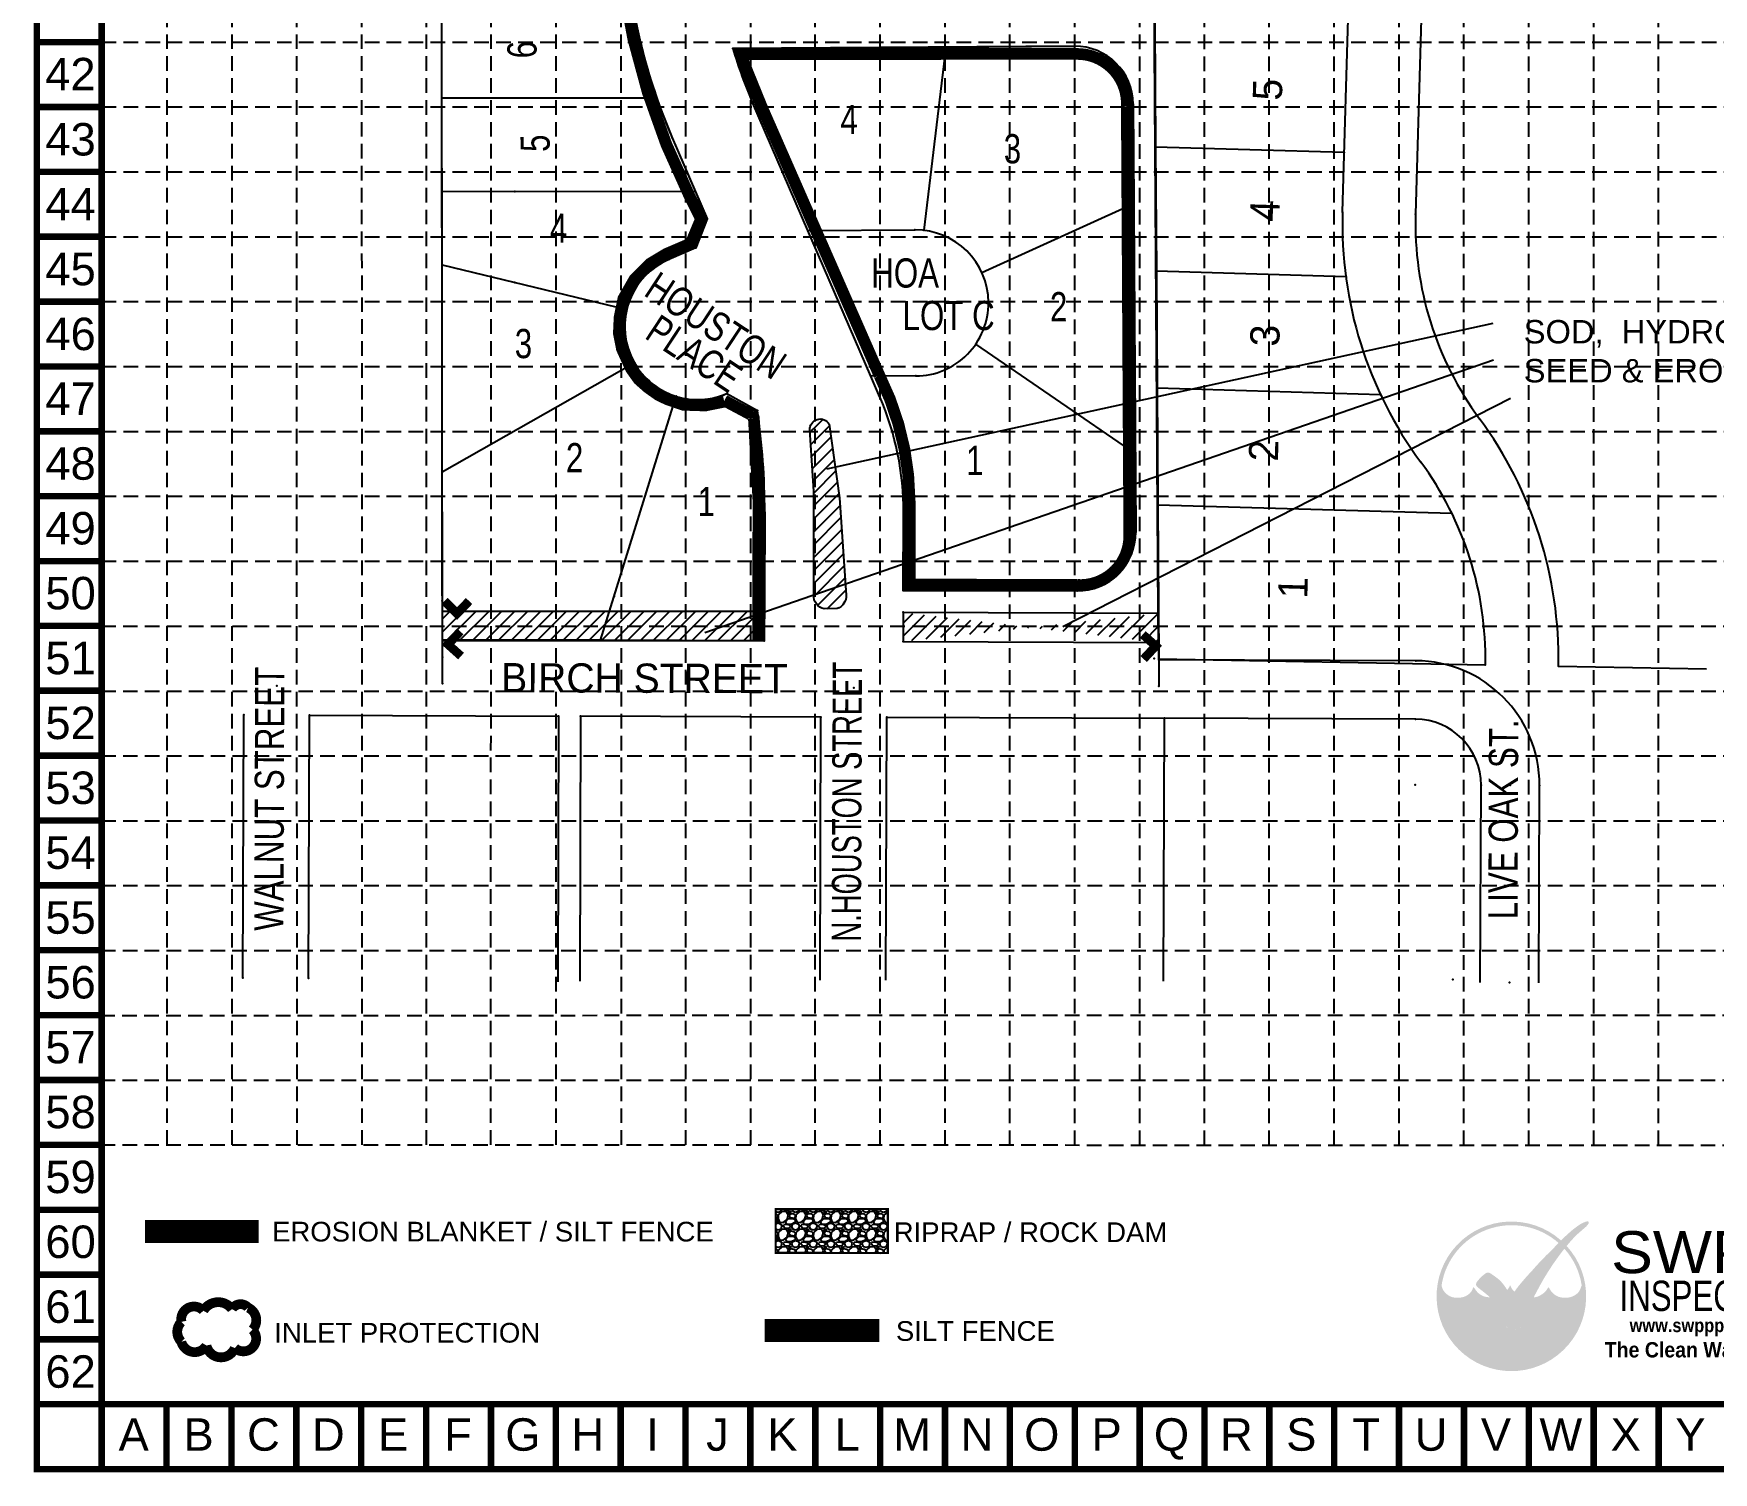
# Model space of a CAD drawing. Header units: inches. Extents: x 5340 to 7120, y 1827 to 4672.
# Drawn here: x 5340 to 6489, y 1827 to 2812 of the extents above; entities that cross this region are included whole.
import ezdxf
from ezdxf.enums import TextEntityAlignment as Align

# ---------------------------------------------------------------- set-up
doc = ezdxf.new("R2010")
doc.units = ezdxf.units.IN
doc.header["$LTSCALE"] = 100
doc.header["$MEASUREMENT"] = 0
for name, pattern in [('ACAD_ISO02W100', [15, 12, -3]), ('DASHED', [0.75, 0.5, -0.25]), ('DIMENSION_LINE', [200, 100, 100]), ('HIDDEN', [0.375, 0.25, -0.125]), ('LONG_DASH_DOT', [0.98, 0.8, -0.089, 0.002, -0.089])]:
    doc.linetypes.add(name, pattern=pattern)
for name, color, linetype in [('BASE', 7, 'Continuous'), ('BOUNDARY', 14, 'Continuous'), ('EROSION BLANKETS', 94, 'Continuous'), ('EXISTING_PL', 14, 'Continuous'), ('GRID', 254, 'DASHED'), ('HIDDEN_CREEK', 14, 'Continuous'), ('LEGEND', 7, 'Continuous'), ('LOGO', 7, 'Continuous'), ('NTMWD_ESMT', 3, 'Continuous'), ('PHASE_I', 9, 'Continuous'), ('PHASE_I_ALLEYS', 14, 'Continuous'), ('PHASE_I_LOTS', 14, 'Continuous'), ('PHASE_I_STREETS', 14, 'DIMENSION_LINE'), ('PHASE_I_TEXT', 14, 'Continuous'), ('SILT FENCE', 200, 'Continuous'), ('STREET_NAMES', 14, 'LONG_DASH_DOT')]:
    doc.layers.add(name, color=color, linetype=linetype)
doc.styles.add("L200'", font='ARIAL.TTF', dxfattribs={"height": 0.001969})
doc.styles.add('LOGO', font='', dxfattribs={"height": 25})
doc.styles.add('LOGO1', font='Rockeb.TTF', dxfattribs={"height": 25})
doc.styles.get("Standard").update_dxf_attribs({"font": 'ARIAL.TTF'})
doc.styles.add('TMODELF', font='tmodelf')
doc.styles.add('VELVETHH', font='velvethh')
doc.styles.add('VL_0060_1.5', font='velvetnl')
doc.styles.get('LOGO').set_extended_font_data('Rockwell', bold=True)
pattern_1 = [(45, (4.9066, -56.629), (-4.4194174, 4.4194174), [])]

# ---------------------------------------------------------------- blocks, each defined once
blk = doc.blocks.new('A$C2CE27EB8')
at = {"layer": 'LOGO'}
h = blk.add_hatch(color=170, dxfattribs=at)
h.paths.add_polyline_path([(95.2, 59.8), (94.1, 61), (93.2, 62), (92.5, 62.9), (91.7, 64.1), (90.9, 65.6), (90.2, 66.9), (89.7, 67.9), (89.2, 68.9), (88.7, 70), (88.3, 71), (87.6, 72.6), (86.9, 74.4), (86.3, 75.8), (86, 76.7), (85.7, 77.6), (85.3, 78.5), (85, 79.4), (84.6, 80.3), (84.3, 81.3), (83.9, 82.3), (83.4, 83.3), (83, 84.3), (82.5, 85.3), (82, 86.4), (81.5, 87.4), (80.9, 88.5), (80.3, 89.5), (79.7, 90.5), (79.1, 91.6), (78.5, 92.6), (77.8, 93.5), (77.2, 94.5), (76.6, 95.4), (75.9, 96.2), (75.3, 97.1), (74.7, 97.8), (74, 98.6), (73.4, 99.3), (72.8, 100), (72.2, 100.6), (70.5, 100.6), (68.5, 100.8), (66.9, 101.1), (65.8, 101.3), (64.7, 101.6), (63.6, 102), (62.1, 102.6), (60.1, 103.7), (58.3, 104.9), (56.6, 106.2), (55.2, 107.6), (54, 109), (52.9, 110.3), (52.1, 111.5), (51.4, 112.5), (51, 112.9), (50.7, 113.4), (50.4, 113.7), (50.2, 114), (50, 114.2), (49.8, 114.4), (49.7, 114.4), (49.5, 114.4), (49.4, 114.3), (49.3, 114.2), (49.2, 114), (49.1, 113.7), (49, 113.4), (48.8, 112.6), (48.4, 111.4), (47.8, 110.2), (47.3, 109.2), (46.6, 108.1), (45.7, 107.1), (44.8, 106.1), (43.7, 105.1), (42.5, 104.1), (41.2, 103.3), (39.8, 102.5), (38.4, 101.8), (36.9, 101.2), (35.3, 100.8), (33.7, 100.4), (31.8, 100.1), (29.8, 100), (27.8, 99.9), (25.7, 99.9), (23.8, 100.1), (22, 100.4), (20.3, 100.8), (18.7, 101.4), (17.1, 102.1), (15.5, 103.1), (13.9, 104.2), (12.3, 105.4), (11.2, 106.5), (10.5, 107.3), (9.8, 108.2), (9.1, 109.1), (8.4, 110.2), (7.8, 111.4), (7.1, 112.8), (6.5, 114.4), (5.9, 116.3, -0.595729), (166.6, 175.1), (167.9, 176.4), (169, 177.5), (170, 178.6, 37.93689), (177.7, 171), (177.3, 170.5), (176.4, 169.4), (175.5, 168.3), (174.6, 167.2, -0.146449), (198.4, 116.7), (198, 115.7), (197.6, 114.8), (197.3, 114), (197, 113.2), (196.5, 111.9), (196, 110.7), (195.4, 109.5), (194.7, 108.5), (193.9, 107.5), (193.1, 106.6), (192.2, 105.7), (191.2, 104.9), (190.1, 104.1), (189, 103.3), (187.8, 102.7), (186.6, 102.1), (185.4, 101.5), (184.1, 101.1), (182.7, 100.7), (181.4, 100.4), (179.9, 100.1), (178.5, 99.9), (177, 99.8), (175.5, 99.8), (174, 99.8), (172.5, 99.9), (170.8, 100.2), (169.2, 100.5), (167.5, 100.9), (165.9, 101.5), (164.4, 102.2), (162.9, 103), (161.5, 103.9), (160.2, 105), (158.9, 106.2), (157.7, 107.4), (156.5, 108.8), (155.6, 110.1), (154.8, 111.2), (154.3, 112.1), (154, 112.6), (153.7, 113.1), (153.5, 113.5), (153.3, 113.8), (153.1, 114), (152.9, 114.1), (152.8, 114.1), (152.6, 114.1), (152.4, 114), (152.2, 113.8), (152.1, 113.6), (151.9, 113.3), (151.7, 113), (151.5, 112.7), (151.1, 111.9), (150.4, 110.8), (149.5, 109.6), (148.5, 108.5), (147.6, 107.6), (146.7, 106.7), (145.6, 105.9), (144.4, 105), (143.2, 104.2), (141.8, 103.4), (140.2, 102.5), (138.5, 101.7), (136.9, 101.2), (135.6, 100.9), (134.2, 100.6), (132.6, 100.3), (132.3, 99.4), (131.9, 98.4), (131.4, 97.3), (130.9, 96), (130.4, 94.6), (129.8, 93.1), (129.2, 91.6), (128.6, 89.9), (128, 88.2), (127.3, 86.5), (126.7, 84.8), (126.1, 83.1), (125.4, 81.4), (124.8, 79.7), (124.2, 78.1), (123.7, 76.6), (123.1, 75.1), (122.6, 73.7), (122.2, 72.5), (121.7, 71.3), (121.3, 70.3), (120.8, 68.8), (120, 67.2), (119.3, 65.7), (118.5, 64.4), (117.6, 63.3), (116.7, 62.2), (115.8, 61.2), (114.8, 60.3), (113.9, 59.5), (112.9, 58.7), (111.8, 58.1), (110.8, 57.5), (109.7, 57), (108.4, 56.5), (106.8, 56.1), (105.4, 55.9), (104.1, 55.9), (102.8, 56.1), (101.5, 56.4), (100, 56.9), (98.8, 57.4), (97.5, 58.1), (96.3, 58.8)])
h.paths.add_polyline_path([(103.2, 111.3), (101.2, 114.7), (100, 117.1), (99.4, 115.4), (97.5, 112.3), (96, 110.6), (96.2, 110.3), (96.5, 109.8), (96.7, 109.3), (97, 108.9), (97.3, 108.5), (97.5, 108.2), (97.7, 107.9), (97.9, 107.6), (98.2, 107.4), (98.4, 107.2), (98.6, 107.1), (98.8, 106.9), (99, 106.8), (99.2, 106.6), (99.4, 106.5), (99.6, 106.4), (99.8, 106.3), (100, 106.3), (100.2, 106.2), (100.5, 106.1), (100.7, 106.1), (100.9, 106), (101.1, 106), (101.3, 106), (101.5, 106), (101.8, 106), (102, 106), (102.2, 106), (102.4, 106), (102.6, 106), (102.8, 106.1), (102.9, 106.1), (103.1, 106.2), (103.3, 106.2), (103.5, 106.3), (103.7, 106.4), (103.9, 106.5), (104.1, 106.6), (104.2, 106.7), (104.4, 106.9), (104.6, 107), (104.8, 107.2), (105, 107.3), (105.2, 107.5), (105.4, 107.7), (105.6, 107.9), (105.9, 108.1), (106, 108.3), (104.6, 109.5)], flags=17)
blk.add_hatch(color=240, dxfattribs=at).paths.add_polyline_path([(187.7, 194.5), (189.8, 196.1), (191.5, 197.4), (193, 198.5), (194.3, 199.4), (195.4, 200.1), (196.2, 200.7), (197, 201.1), (197.6, 201.5), (198.2, 201.8), (198.7, 202.1), (199.2, 202.3), (199.7, 202.5), (200.1, 202.7), (200.4, 202.9), (200.8, 203), (201.1, 203.2), (201.5, 203.3), (201.8, 203.4), (202.1, 203.6), (202.5, 203.7), (202.8, 203.8), (203.1, 203.9), (203.4, 204.1), (203.7, 204.2), (203.9, 204.2), (204.2, 204.3), (204.4, 204.4), (204.7, 204.4), (204.9, 204.5), (205.1, 204.5), (205.3, 204.6), (205.5, 204.6), (205.7, 204.6), (205.9, 204.6), (206, 204.7), (206.2, 204.7), (206.4, 204.7), (206.6, 204.7), (206.7, 204.6), (206.9, 204.6), (207, 204.6), (207.1, 204.6), (207.2, 204.5), (207.4, 204.5), (207.5, 204.5), (207.6, 204.4), (207.6, 204.4), (207.7, 204.3), (207.8, 204.3), (207.9, 204.2), (207.9, 204.1), (208, 204.1), (208, 204), (208, 203.9), (208.1, 203.8), (208.1, 203.7), (208.1, 203.5), (208.1, 203.4), (208.1, 203.3), (208.1, 203.1), (208.1, 203), (208.1, 202.9), (208.1, 202.7), (208.1, 202.6), (208, 202.4), (208, 202.3), (207.9, 202.1), (207.8, 202), (207.7, 201.8), (207.6, 201.6), (207.5, 201.4), (207.4, 201.2), (207.2, 201), (207.1, 200.8), (206.9, 200.5), (206.7, 200.2), (206.5, 200), (206.3, 199.7), (206.1, 199.4), (205.8, 199.1), (205.5, 198.8), (205.2, 198.4), (204.9, 198.1), (204.5, 197.7), (204, 197.2), (203.4, 196.7), (202.8, 196.2), (202.1, 195.5), (201.2, 194.8), (200.3, 194), (199.3, 193.2), (198.3, 192.3), (197.2, 191.3), (196.1, 190.4), (195, 189.4), (194, 188.5), (192.9, 187.5), (192, 186.6), (191, 185.7), (190.1, 184.7), (189.1, 183.8), (188.2, 182.9), (187.3, 181.9), (186.4, 181), (185.5, 180), (184.6, 179), (183.7, 177.9), (182.7, 176.9), (181.8, 175.8), (180.9, 174.7), (180, 173.7), (179, 172.6), (178.2, 171.6), (177.3, 170.5), (176.4, 169.4), (175.5, 168.3), (174.6, 167.2), (173.7, 166), (172.7, 164.8), (171.7, 163.5), (170.6, 162.1), (169.6, 160.7), (168.5, 159.2), (167.3, 157.7), (166.2, 156.1), (165.1, 154.6), (164, 153), (162.9, 151.5), (161.8, 150), (160.8, 148.5), (159.7, 147), (158.7, 145.5), (157.7, 144), (156.7, 142.5), (155.7, 140.9), (154.7, 139.4), (153.6, 137.8), (152.6, 136.1), (151.5, 134.5), (150.5, 132.8), (149.5, 131.2), (148.5, 129.6), (147.5, 128), (146.6, 126.4), (145.7, 125), (144.9, 123.5), (144.1, 122.2), (143.4, 120.8), (142.6, 119.5), (141.9, 118.1), (141.1, 116.8), (140.4, 115.4), (139.6, 114), (138.9, 112.6), (138.1, 111.2), (137.4, 109.9), (136.7, 108.5), (136, 107.3), (135.4, 106.1), (134.9, 105.1), (134.4, 104.2), (134, 103.4), (133.6, 102.6), (133.3, 101.9), (133, 101.1), (132.6, 100.3), (132.3, 99.4), (131.9, 98.4), (131.4, 97.3), (130.9, 96), (130.4, 94.6), (129.8, 93.1), (129.2, 91.6), (128.6, 89.9), (128, 88.2), (127.3, 86.5), (126.7, 84.8), (126.1, 83.1), (125.4, 81.4), (124.8, 79.7), (124.2, 78.1), (123.7, 76.6), (123.1, 75.1), (122.6, 73.7), (122.2, 72.5), (121.7, 71.3), (121.3, 70.3), (121, 69.3), (120.6, 68.4), (120.2, 67.6), (119.9, 66.8), (119.5, 66.1), (119.1, 65.4), (118.7, 64.8), (118.3, 64.1), (117.8, 63.5), (117.4, 63), (116.9, 62.4), (116.5, 61.9), (116, 61.4), (115.5, 61), (115.1, 60.5), (114.6, 60.1), (114.1, 59.7), (113.6, 59.3), (113.1, 58.9), (112.6, 58.6), (112.1, 58.2), (111.6, 57.9), (111, 57.7), (110.5, 57.4), (110, 57.1), (109.4, 56.9), (108.9, 56.7), (108.3, 56.6), (107.8, 56.4), (107.3, 56.3), (106.8, 56.1), (106.3, 56), (105.9, 56), (105.4, 55.9), (104.9, 55.9), (104.5, 55.9), (104.1, 55.9), (103.6, 56), (103.2, 56), (102.7, 56.1), (102.3, 56.2), (101.9, 56.3), (101.4, 56.5), (101, 56.6), (100.6, 56.7), (100.1, 56.9), (99.7, 57.1), (99.3, 57.2), (98.8, 57.4), (98.4, 57.6), (98, 57.8), (97.5, 58.1), (97.1, 58.3), (96.7, 58.6), (96.3, 58.9), (95.9, 59.2), (95.6, 59.5), (95.2, 59.9), (94.8, 60.2), (94.5, 60.6), (94.1, 61), (93.8, 61.4), (93.4, 61.8), (93, 62.2), (92.7, 62.7), (92.3, 63.2), (91.9, 63.8), (91.5, 64.5), (91.1, 65.2), (90.6, 66), (90.2, 66.9), (89.7, 67.9), (89.2, 68.9), (88.7, 70), (88.3, 71), (87.8, 72), (87.4, 73), (87, 74), (86.7, 74.9), (86.3, 75.8), (86, 76.7), (85.7, 77.6), (85.3, 78.5), (85, 79.4), (84.6, 80.3), (84.3, 81.3), (83.9, 82.3), (83.4, 83.3), (83, 84.3), (82.5, 85.3), (82, 86.4), (81.5, 87.4), (80.9, 88.5), (80.3, 89.5), (79.7, 90.5), (79.1, 91.6), (78.5, 92.6), (77.8, 93.5), (77.2, 94.5), (76.6, 95.4), (75.9, 96.2), (75.3, 97.1), (74.7, 97.8), (74, 98.6), (73.4, 99.3), (72.8, 100), (72.1, 100.7), (71.4, 101.3), (70.7, 102), (69.9, 102.7), (69.1, 103.4), (68.3, 104.1), (67.5, 104.8), (66.6, 105.5), (65.8, 106.2), (64.9, 106.9), (64, 107.6), (63.2, 108.3), (62.3, 108.9), (61.5, 109.6), (60.7, 110.2), (59.9, 110.8), (59.2, 111.4), (58.5, 111.9), (57.9, 112.4), (57.3, 112.8), (56.8, 113.2), (56.4, 113.6), (56, 113.9), (55.6, 114.2), (55.3, 114.5), (55, 114.7), (54.8, 115), (54.6, 115.2), (54.4, 115.4), (54.2, 115.7), (54, 115.9), (53.9, 116.1), (53.8, 116.4), (53.7, 116.6), (53.6, 116.9), (53.5, 117.1), (53.5, 117.4), (53.4, 117.7), (53.4, 118), (53.4, 118.3), (53.4, 118.5), (53.4, 118.8), (53.5, 119.1), (53.5, 119.4), (53.6, 119.6), (53.7, 119.9), (53.8, 120.2), (53.9, 120.5), (54.1, 120.8), (54.3, 121.1), (54.5, 121.5), (54.7, 121.8), (55, 122.2), (55.3, 122.7), (55.6, 123.1), (56, 123.6), (56.4, 124), (56.8, 124.5), (57.3, 125.1), (57.7, 125.6), (58.2, 126.1), (58.8, 126.7), (59.3, 127.3), (59.9, 127.8), (60.4, 128.4), (61, 128.9), (61.6, 129.4), (62.2, 130), (62.8, 130.5), (63.3, 130.9), (63.9, 131.4), (64.4, 131.8), (64.9, 132.2), (65.4, 132.6), (65.9, 132.9), (66.3, 133.2), (66.6, 133.4), (67, 133.6), (67.3, 133.8), (67.6, 134), (67.8, 134.1), (68.1, 134.2), (68.3, 134.3), (68.6, 134.4), (68.8, 134.4), (69.1, 134.5), (69.3, 134.5), (69.5, 134.5), (69.8, 134.5), (70, 134.5), (70.2, 134.5), (70.5, 134.5), (70.7, 134.4), (70.9, 134.3), (71.1, 134.2), (71.4, 134.2), (71.6, 134), (71.9, 133.9), (72.1, 133.8), (72.4, 133.7), (72.7, 133.5), (73, 133.4), (73.3, 133.2), (73.6, 133), (74, 132.8), (74.4, 132.5), (74.9, 132.2), (75.4, 131.8), (76, 131.4), (76.6, 131), (77.2, 130.6), (77.9, 130.1), (78.6, 129.6), (79.3, 129.1), (80, 128.5), (80.8, 128), (81.5, 127.4), (82.2, 126.9), (82.9, 126.3), (83.7, 125.7), (84.4, 125.2), (85.1, 124.6), (85.7, 123.9), (86.4, 123.3), (87, 122.7), (87.6, 122), (88.2, 121.4), (88.8, 120.7), (89.4, 120), (90, 119.3), (90.6, 118.6), (91.1, 117.8), (91.7, 117.1), (92.2, 116.3), (92.8, 115.6), (93.3, 114.8), (93.8, 114.1), (94.3, 113.4), (94.7, 112.7), (95.1, 112), (95.5, 111.4), (95.8, 110.8), (96.2, 110.3), (96.5, 109.8), (96.7, 109.3), (97, 108.9), (97.3, 108.5), (97.5, 108.2), (97.7, 107.9), (97.9, 107.6), (98.2, 107.4), (98.4, 107.2), (98.6, 107.1), (98.8, 106.9), (99, 106.8), (99.2, 106.6), (99.4, 106.5), (99.6, 106.4), (99.8, 106.3), (100, 106.3), (100.2, 106.2), (100.5, 106.1), (100.7, 106.1), (100.9, 106), (101.1, 106), (101.3, 106), (101.5, 106), (101.8, 106), (102, 106), (102.2, 106), (102.4, 106), (102.6, 106), (102.8, 106.1), (102.9, 106.1), (103.1, 106.2), (103.3, 106.2), (103.5, 106.3), (103.7, 106.4), (103.9, 106.5), (104.1, 106.6), (104.2, 106.7), (104.4, 106.9), (104.6, 107), (104.8, 107.2), (105, 107.3), (105.2, 107.5), (105.4, 107.7), (105.6, 107.9), (105.9, 108.1), (106.1, 108.4), (106.3, 108.6), (106.5, 108.9), (106.8, 109.2), (107, 109.6), (107.3, 109.9), (107.6, 110.3), (107.9, 110.8), (108.2, 111.2), (108.5, 111.7), (108.9, 112.2), (109.3, 112.7), (109.7, 113.3), (110.2, 113.9), (110.6, 114.5), (111.1, 115.1), (111.6, 115.8), (112.2, 116.5), (112.8, 117.2), (113.4, 117.9), (114, 118.7), (114.7, 119.5), (115.4, 120.3), (116.1, 121.2), (116.8, 122.1), (117.6, 123), (118.4, 123.9), (119.2, 124.9), (120.1, 125.9), (121, 126.9), (121.9, 128), (122.9, 129.1), (123.9, 130.2), (124.9, 131.3), (125.9, 132.4), (126.9, 133.4), (127.9, 134.5), (128.9, 135.6), (129.8, 136.6), (130.7, 137.6), (131.6, 138.6), (132.4, 139.5), (133.3, 140.5), (134.1, 141.5), (135, 142.4), (135.8, 143.4), (136.7, 144.4), (137.6, 145.4), (138.6, 146.4), (139.5, 147.5), (140.5, 148.5), (141.5, 149.6), (142.6, 150.7), (143.6, 151.9), (144.8, 153), (145.9, 154.2), (147.1, 155.4), (148.3, 156.6), (149.4, 157.8), (150.6, 158.9), (151.8, 160.1), (152.9, 161.2), (154, 162.3), (155, 163.3), (156.1, 164.3), (157.1, 165.3), (158.1, 166.3), (159, 167.3), (160, 168.3), (161, 169.3), (161.9, 170.3), (162.9, 171.3), (163.9, 172.3), (164.9, 173.3), (165.9, 174.4), (166.9, 175.4), (167.9, 176.4), (169, 177.5), (170, 178.5), (171.1, 179.6), (172.2, 180.7), (173.2, 181.7), (174.3, 182.8), (175.4, 183.8), (176.5, 184.8), (177.5, 185.8), (178.6, 186.8), (179.7, 187.7), (180.8, 188.7), (181.9, 189.7), (183.2, 190.8), (184.5, 192), (186, 193.2)])
for s, height, style, width, p in [('SWPPP', 57.61, 'LOGO1', 1.115, (238.8, 133.7)), ('INSPECTIONS', 41.638, 'LOGO1', 0.77, (250.3, 81.7)), ('www.swpppinspections.com', 18.669, 'LOGO', 0.9, (264.2, 52.7))]:
    blk.add_text(s, height=height, dxfattribs=dict(at, style=style, width=width)).set_placement(p)
at = {"layer": 'LOGO', "color": 170, "style": 'LOGO', "width": 0.95}
blk.add_text('The Clean Water Company', height=21.078, dxfattribs=at).set_placement((230, 17.9))

msp = doc.modelspace()

# ---------------------------------------------------------------- hatches: boundary and pattern name
at = {"layer": 'EROSION BLANKETS'}
h = msp.add_hatch(dxfattribs=at)
h.set_pattern_fill('ANSI31', color=256, scale=50, style=0)
h.set_pattern_definition(pattern_1)
edge = h.paths.add_edge_path()
edge.add_line((5873.4, 2427.6), (5873.4, 2498.6))
edge.add_line((5873.4, 2498.6), (5870.7, 2540.5))
edge.add_arc((5877.7, 2540.9), 7.05, 29.6687, 183.7333, ccw=False)
edge.add_line((5883.9, 2544.4), (5891.1, 2494))
edge.add_line((5891.1, 2494), (5895.5, 2427.5))
edge.add_arc((5886.3, 2426.9), 9.26, -69.6709, 3.798, ccw=False)
edge.add_line((5889.5, 2418.2), (5880.6, 2418))
edge.add_arc((5882.5, 2426.9), 9.06, 175.5824, 257.8888, ccw=False)
h = msp.add_hatch(dxfattribs=at)
h.set_pattern_fill('ANSI31', color=256, scale=50, style=0)
h.set_pattern_definition(pattern_1)
h.paths.add_polyline_path([(5839.5, 2396.1), (5619.4, 2396.1), (5619.4, 2416.5), (5839.5, 2416.5)])
h = msp.add_hatch(dxfattribs=at)
h.set_pattern_fill('ANSI31', color=256, scale=50, style=0)
h.set_pattern_definition(pattern_1)
edge = h.paths.add_edge_path()
edge.add_line((6108.9, 2415), (6109.1, 2395.1))
edge.add_line((5934.5, 2395.7), (6109.2, 2395.1))
edge.add_line((5934.5, 2415.7), (6109, 2415.1))
edge.add_line((5934.5, 2415.7), (5934.5, 2395.7))
at = {"layer": 'LEGEND', "linetype": 'ACAD_ISO02W100'}
h = msp.add_hatch(dxfattribs=at)
h.set_pattern_fill('GRAVEL', color=240, scale=12.041223, style=0)
h.set_pattern_definition([(228.0128, (4990.5666, 1369.2319), (-96.3297639, -108.3710245), [1.61998, -160.37811]), (184.9697, (4989.4829, 1368.02777), (144.49469041, 12.04111847), [2.77993, -275.21329]), (132.5104, (4986.7134, 1367.78694), (120.4121197, -132.45355905), [1.96017, -194.05674]), (267.2737, (4982.01736, 1364.77664), (12.0411752, 240.82446647), [2.53152, -250.6207]), (292.8337, (4981.89695, 1362.248), (-60.206235, 144.49463454), [2.48236, -245.75381]), (357.2737, (4982.86025, 1359.96015), (-240.82446647, 12.0411752), [2.53152, -250.6207]), (37.6942, (4985.3889, 1359.83974), (-156.53598935, -120.41211593), [3.34781, -331.43285]), (72.2553, (4988.03797, 1361.88674), (84.28869162, 264.90686383), [3.16068, -312.90709]), (121.4296, (4989.00127, 1364.89705), (-96.32988432, 156.53584113), [2.5401, -251.46978]), (175.2364, (4987.6767, 1367.0645), (132.453466, -12.0411212), [2.89991, -142.09562]), (222.3974, (4984.78684, 1367.3053), (-144.49476627, -132.45335926), [3.750215, -371.27155]), (138.8141, (4993.9382, 1364.6562), (-84.2885975, 72.2473065), [1.27999, -126.71995]), (171.4692, (4992.9749, 1365.4991), (156.53588024, -24.08254154), [2.43518, -241.08348]), (225, (4990.567, 1365.86), (-1e-15, -12.04123), [1.70288, -15.32597]), (203.1986, (4989.7237, 1367.3053), (60.2061125, 24.0824622), [0.91704, -90.78619]), (291.8014, (4988.8809, 1366.944), (-12.041222, 36.1236727), [1.29688, -63.5471]), (30.9638, (4989.3625, 1365.74), (36.1236456, 24.0824762), [2.10636, -68.10544]), (161.5651, (4991.1687, 1366.8236), (24.082452, -12.041204), [1.52311, -36.55459]), (16.3895, (4981.89695, 1366.94406), (120.41225793, 36.12358165), [2.1337, -211.23731]), (70.3462, (4983.94396, 1367.5461), (-48.16483536, -132.4534803), [1.79006, -177.21559]), (293.1986, (4991.1687, 1369.2319), (-24.0824622, 60.2061125), [1.83406, -89.86916]), (343.6105, (4991.89116, 1367.5461), (-120.41225793, 36.12358165), [2.1337, -211.23731]), (339.444, (4981.897, 1359.4785), (-60.206138, 24.082398), [2.0576, -100.82265]), (294.7751, (4983.82354, 1358.756), (-60.2060217, 132.4534958), [1.72404, -170.68004]), (66.8014, (4991.2891, 1357.1907), (24.0824622, 60.2061125), [1.83406, -89.86916]), (17.354, (4992.0116, 1358.87644), (-156.5359252, -48.1648264), [2.01848, -199.8292]), (69.444, (4985.3889, 1357.1907), (-24.082398, -60.206138), [1.0288, -101.85146]), (101.3099, (4990.5666, 1357.1907), (-12.0411946, 48.1649016), [0.61398, -60.78444]), (165.9638, (4990.4462, 1357.7927), (36.123676, -12.0412), [2.48236, -47.16487]), (186.009, (4988.038, 1358.3948), (120.41222846, 12.04121493), [2.30048, -227.74677]), (303.6901, (4989.3625, 1364.6562), (-12.041239, 24.082441), [1.73661, -41.67863]), (353.1572, (4990.3258, 1363.2113), (204.70078584, -24.0825426), [3.03191, -300.15835]), (60.9454, (4993.3361, 1362.85), (-48.1648929, -84.2885667), [1.23972, -122.73226]), (90, (4993.938, 1363.934), (-12.04122, 12.04122), [0.72247, -11.31875]), (120.2564, (4987.79715, 1358.756), (48.164831, -84.2885916), [1.67281, -165.6092]), (48.0128, (4986.9543, 1360.201), (96.3297639, 108.3710245), [3.23996, -158.75813]), (0, (4989.122, 1362.609), (12.04122, 12.04122), [3.13072, -8.9105]), (325.3048, (4992.2524, 1362.6092), (-120.41216233, 84.2886657), [1.90389, -188.48457]), (254.0546, (4993.8178, 1361.5255), (-12.0412218, -48.164894), [1.75323, -85.9082]), (207.646, (4993.3361, 1359.83974), (-228.78318928, -120.41232433), [2.85455, -282.60117]), (175.4261, (4990.80745, 1358.5152), (-156.53590762, 12.04116055), [3.01993, -298.97242])])
h.paths.add_polyline_path([(5847.3, 1977.3), (5924, 1977.2), (5924, 2007.3), (5847.3, 2007.2)])

# ---------------------------------------------------------------- linework, layer by layer
at = {"layer": 'BASE', "const_width": 4.44}
for points in [[(7117.3, 1829.3), (7117.3, 4670.3), (5341.7, 4670.3), (5341.7, 1829.3)], [(7073, 1873.7), (7073, 4625.9), (5386.1, 4625.9), (5386.1, 1873.7)]]:
    msp.add_lwpolyline(points, close=True, dxfattribs=at)
for points in [[(5386.1, 2805.9), (5341.7, 2805.9)], [(5386.1, 2761.5), (5341.7, 2761.5)], [(5386.1, 2717.1), (5341.7, 2717.1)], [(5386.1, 2672.7), (5341.7, 2672.7)], [(5386.1, 2628.3), (5341.7, 2628.3)], [(5386.1, 2583.9), (5341.7, 2583.9)], [(5386.1, 2539.5), (5341.7, 2539.5)], [(5386.1, 2495.1), (5341.7, 2495.1)], [(5386.1, 2450.7), (5341.7, 2450.7)], [(5386.1, 2406.4), (5341.7, 2406.4)], [(5386.1, 2362), (5341.7, 2362)], [(5386.1, 2317.6), (5341.7, 2317.6)], [(5386.1, 2273.2), (5341.7, 2273.2)], [(5386.1, 2228.8), (5341.7, 2228.8)], [(5386.1, 2184.4), (5341.7, 2184.4)], [(5386.1, 2140), (5341.7, 2140)], [(5386.1, 2095.6), (5341.7, 2095.6)], [(5386.1, 2051.2), (5341.7, 2051.2)], [(5386.1, 2006.8), (5341.7, 2006.8)], [(5386.1, 1962.4), (5341.7, 1962.4)], [(5386.1, 1918.1), (5341.7, 1918.1)], [(5386.1, 1873.7), (5341.7, 1873.7)], [(5386.1, 1873.7), (5386.1, 1829.3)], [(5430.5, 1873.7), (5430.5, 1829.3)], [(5474.9, 1873.7), (5474.9, 1829.3)], [(5519.3, 1873.7), (5519.3, 1829.3)], [(5563.7, 1873.7), (5563.7, 1829.3)], [(5608.1, 1873.7), (5608.1, 1829.3)], [(5652.5, 1873.7), (5652.5, 1829.3)], [(5696.9, 1873.7), (5696.9, 1829.3)], [(5741.2, 1873.7), (5741.2, 1829.3)], [(5785.6, 1873.7), (5785.6, 1829.3)], [(5830, 1873.7), (5785.6, 1873.7)], [(5830, 1873.7), (5830, 1829.3)], [(5874.4, 1873.7), (5874.4, 1829.3)], [(5918.8, 1873.7), (5918.8, 1829.3)], [(5963.2, 1873.7), (5963.2, 1829.3)], [(6007.6, 1873.7), (6007.6, 1829.3)], [(6052, 1873.7), (6052, 1829.3)], [(6096.4, 1873.7), (6096.4, 1829.3)], [(6140.8, 1873.7), (6140.8, 1829.3)], [(6185.1, 1873.7), (6185.1, 1829.3)], [(6229.5, 1873.7), (6229.5, 1829.3)], [(6273.9, 1873.7), (6273.9, 1829.3)], [(6318.3, 1873.7), (6318.3, 1829.3)], [(6362.7, 1873.7), (6362.7, 1829.3)], [(6407.1, 1873.7), (6407.1, 1829.3)], [(6451.5, 1873.7), (6451.5, 1829.3)]]:
    msp.add_lwpolyline(points, dxfattribs=at)
at = {"layer": 'BOUNDARY', "color": 7, "linetype": 'Continuous'}
for p, q in [((5619.3, 2366.9), (5617.9, 3653.2)), ((6101.5, 3644.9), (6109.6, 2365.1))]:
    msp.add_line(p, q, dxfattribs=at)
at = {"layer": 'EROSION BLANKETS', "color": 7}
for p, q in [((6338.1, 2613.3), (5882.2, 2513.7)), ((6338.5, 2588.2), (5798.8, 2401.7)), ((6350.1, 2562.1), (6043.8, 2405.7))]:
    msp.add_line(p, q, dxfattribs=at)
at = {"layer": 'EROSION BLANKETS'}
msp.add_line((6108.9, 2415), (6109.1, 2395.1), dxfattribs=at)
at = {"layer": 'EROSION BLANKETS', "const_width": 8, "flags": 128}
for points in [[(5812.1, 2559.8), (5799.2, 2557.2), (5784, 2557.7), (5773, 2561.5), (5767, 2564.4), (5759.7, 2569.6), (5753.6, 2575), (5748.3, 2582.4), (5742.1, 2596), (5740, 2606.7), (5740.5, 2617.5), (5743.1, 2630.3), (5750.6, 2643.4), (5761.6, 2654.4), (5772.4, 2660.9), (5789.2, 2668.1), (5796.2, 2684.8), (5788, 2701.3, -0.098612), (5738.8, 2883.3), (5738.8, 3005.1), (5738.9, 3659.7, 0.11326), (5707.3, 3796.8, 0.732634)], [(5918.3, 2577.8), (5837.8, 2761.5), (5824.4, 2794.5), (5823.5, 2797.7), (6053.3, 2797.8, -0.433468), (6087.6, 2761.8), (6089.3, 2468.1, -0.436724), (6053.4, 2434.4), (5939, 2434.7), (5939, 2491.9, 0.11408), (5918.3, 2577.8, 0.082347)], [(5812.2, 2560.6), (5831.1, 2550.5, -0.276329), (5832.4, 2548.3), (5835.5, 2492.2), (5835.3, 2396.5)]]:
    msp.add_lwpolyline(points, format="xyb", dxfattribs=at)
at = {"layer": 'EROSION BLANKETS'}
msp.add_lwpolyline([(5839.5, 2396.1), (5619.4, 2396.1), (5619.4, 2416.5), (5839.5, 2416.5)], close=True, dxfattribs=at)
at = {"layer": 'EXISTING_PL', "color": 253, "linetype": 'Continuous'}
for p, q in [((6285.3, 2382.5), (6109.5, 2383.2)), ((5482.7, 2165.5), (5483.3, 2345.5)), ((5527.7, 2165.3), (5528.3, 2345.3)), ((5528.3, 2345.3), (5698.8, 2344.7)), ((5698.8, 2344.7), (5698.2, 2162.7)), ((5713.8, 2344.6), (5713.2, 2163.3)), ((5878.3, 2344), (5713.8, 2344.6)), ((5877.7, 2164), (5878.3, 2344)), ((5922.7, 2163.9), (5923.3, 2343.9)), ((5923.3, 2343.9), (6113.3, 2343.2)), ((6112.7, 2163.2), (6113.3, 2343.2)), ((6285.1, 2342.5), (6113.3, 2343.2)), ((6329.5, 2162.4), (6330, 2297.4)), ((6369.5, 2162.2), (6370, 2297.2))]:
    msp.add_line(p, q, dxfattribs=at)
for radius in [85, 45]:
    msp.add_arc((6285, 2297.5), radius, 359.7887, 89.7887, dxfattribs=at)
at = {"layer": 'EXISTING_PL', "color": 7, "linetype": 'Continuous'}
for p in [(5619.3, 2385), (6109.5, 2383.2), (5505.9, 2365.4), (5900.9, 2363.9)]:
    msp.add_point(p, dxfattribs=at)
at = {"layer": 'EXISTING_PL', "color": 253, "linetype": 'Continuous'}
for p in [(6285.3, 2382.5), (5483.3, 2345.5), (5528.3, 2345.3), (5698.8, 2344.7), (5713.8, 2344.6), (5878.3, 2344), (5923.3, 2343.9), (6113.3, 2343.2), (6285.1, 2342.5), (6285, 2297.5), (6330, 2297.4), (6350, 2297.3), (6370, 2297.2), (5482.7, 2165.5), (5527.7, 2165.3), (6349.5, 2162.3)]:
    msp.add_point(p, dxfattribs=at)
at = {"layer": 'GRID', "color": 253, "linetype": 'HIDDEN', "ltscale": 0.4}
for p, q in [((5430.9, 2051.2), (5430.7, 4624.2)), ((5475.5, 2051.2), (5474.9, 4624.2)), ((5519.8, 2051.2), (5519.3, 4624.1)), ((5564.4, 2051.2), (5563.7, 4624)), ((5608.4, 2051.2), (5608.2, 4624.3)), ((5652.5, 2051.2), (5652.6, 4624.3)), ((5697.2, 2051.2), (5697, 4624.1)), ((5741.8, 2051.2), (5741.3, 4624.1)), ((5785.8, 2051.2), (5785.8, 4624.1)), ((5830.3, 2051.2), (5830.3, 4624.1)), ((5874.4, 2051.2), (5874.5, 4624.1)), ((5918.8, 2051.2), (5919.1, 4624)), ((5963.2, 2051.2), (5963.2, 4625.9)), ((6007.6, 2051.1), (6007.6, 4625.9)), ((6052, 2051.1), (6052, 4625.9)), ((6096.4, 2051.1), (6096.4, 4625.9)), ((6140.8, 2051.1), (6140.8, 4625.9)), ((6185.1, 2051.1), (6185.1, 4625.9)), ((6229.5, 2051.1), (6229.5, 4625.9)), ((6273.9, 2051.1), (6273.9, 4625.9)), ((6318.3, 2051.1), (6318.3, 4625.9)), ((6362.7, 2051.1), (6362.7, 4625.9)), ((6407.1, 2051.1), (6407.1, 4625.9)), ((6451.5, 2051.1), (6451.5, 4625.9)), ((5386.1, 2805.9), (7073, 2805.9)), ((5386.1, 2761.5), (7073, 2761.5)), ((5386.1, 2717.1), (7073, 2717.1)), ((5386.1, 2672.7), (7073, 2672.7)), ((5386.1, 2628.3), (7073, 2628.3)), ((5386.1, 2583.9), (7073, 2583.9)), ((5386.1, 2539.5), (7073, 2539.5)), ((5386.1, 2495.1), (7073, 2495.1)), ((5386.1, 2450.7), (7073, 2450.7)), ((5385.7, 2406.2), (7072.5, 2406.2)), ((5385.7, 2361.8), (7072.5, 2361.8)), ((5385.7, 2317.4), (7072.5, 2317.4)), ((5385.7, 2273), (7072.5, 2273)), ((5385.7, 2228.6), (7072.5, 2228.6)), ((5385.5, 2184.3), (7071.1, 2184.2)), ((5385.2, 2139.8), (7071.1, 2140.1)), ((5385.3, 2095.5), (7071.3, 2095.4)), ((5385.3, 2051.2), (7071.2, 2051))]:
    msp.add_line(p, q, dxfattribs=at)
at = {"layer": 'HIDDEN_CREEK', "color": 253, "linetype": 'Continuous'}
for p, q in [((6307.6, 3462.7), (6285.2, 2688.1)), ((6235.3, 2689.5), (6256.7, 3431)), ((6236.4, 2730.4), (6107.2, 2734.1)), ((6237.6, 2645.3), (6107.8, 2649.1)), ((6261.3, 2564.6), (6108.3, 2569)), ((6310.1, 2483.2), (6108.8, 2489)), ((6109.4, 2383.9), (6332.9, 2379.8)), ((6382.9, 2378.9), (6484.3, 2377))]:
    msp.add_line(p, q, dxfattribs=at)
at = {"layer": 'HIDDEN_CREEK', "color": 7, "linetype": 'Continuous'}
for p, q in [((6106.7, 2819.2), (6107.2, 2734.1)), ((6107.2, 2734.1), (6107.8, 2649.1)), ((6107.8, 2649.1), (6108.3, 2569)), ((6108.3, 2569), (6108.8, 2489)), ((6108.8, 2489), (6109.4, 2383.9))]:
    msp.add_line(p, q, dxfattribs=at)
at = {"layer": 'HIDDEN_CREEK', "color": 253, "linetype": 'Continuous'}
for centre, radius, start, end in [((6510.1, 2681.6), 275, 178.3453, 216.3949), ((6510.1, 2681.6), 225, 178.3453, 216.3948), ((6106.4, 2384), 276.6, 358.9474, 36.3952), ((6106.4, 2384), 226.6, 358.9474, 36.3953)]:
    msp.add_arc(centre, radius, start, end, dxfattribs=at)
at = {"layer": 'HIDDEN_CREEK', "color": 7, "linetype": 'Continuous'}
for p in [(6107.2, 2734.1), (6107.8, 2649.1), (6108.3, 2569), (6108.8, 2489), (6106.4, 2384), (6109.4, 2383.9)]:
    msp.add_point(p, dxfattribs=at)
at = {"layer": 'HIDDEN_CREEK', "color": 253, "linetype": 'Continuous'}
for p in [(6236.4, 2730.4), (6235.3, 2689.5), (6285.2, 2688.1), (6237.6, 2645.3), (6261.3, 2564.6), (6329, 2548.1), (6288.8, 2518.4), (6310.1, 2483.2), (6332.9, 2379.8), (6382.9, 2378.9)]:
    msp.add_point(p, dxfattribs=at)
at = {"layer": 'LEGEND', "color": 240, "linetype": 'ACAD_ISO02W100', "const_width": 1.51}
msp.add_lwpolyline([(5847.3, 1977.3), (5924, 1977.2), (5924, 2007.3), (5847.3, 2007.2)], close=True, dxfattribs=at)
at = {"layer": 'LEGEND', "color": 84, "const_width": 15.6}
msp.add_lwpolyline([(5415.8, 1991.9), (5493.5, 1991.9)], dxfattribs=at)
at = {"layer": 'LEGEND', "color": 170, "ltscale": 100, "const_width": 6.66}
msp.add_lwpolyline([(5455.7, 1937.7, 0.520567), (5455.7, 1937.7, 0.765195), (5440.7, 1930.1, 0.417879), (5440.6, 1916.5, 0.6649), (5457.8, 1913.9, 0.744833), (5477.2, 1912.2, 0.975642), (5489.3, 1924.7, 0.520567), (5486.3, 1939.8, 0.520567), (5475.3, 1938.8, 0.540264), (5455.7, 1937.7)], format="xyb", close=True, dxfattribs=at)
at = {"layer": 'LEGEND', "color": 200, "const_width": 15.6}
msp.add_lwpolyline([(5839.7, 1924.2), (5918.3, 1924.2)], dxfattribs=at)
at = {"layer": 'NTMWD_ESMT', "color": 7, "linetype": 'Continuous'}
for p in [(5736.7, 2426.4), (6109.2, 2425.1), (6106.7, 2395.1)]:
    msp.add_point(p, dxfattribs=at)
at = {"layer": 'PHASE_I', "color": 7, "linetype": 'Continuous'}
for p, q in [((5619.3, 2366.9), (5617.9, 3653.2)), ((6101.5, 3644.9), (6109.6, 2365.1))]:
    msp.add_line(p, q, dxfattribs=at)
for p in [(5619.3, 2366.9), (6109.6, 2365.1)]:
    msp.add_point(p, dxfattribs=at)
at = {"layer": 'PHASE_I', "color": 253, "linetype": 'Continuous'}
msp.add_point((6310.8, 2164.3), dxfattribs=at)
at = {"layer": 'PHASE_I_ALLEYS', "color": 7, "linetype": 'Continuous'}
for p, q in [((6109, 2415.1), (6102.1, 3548.4)), ((6051.8, 2803.1), (5818, 2801.6)), ((6092, 2763.4), (6093.7, 2470.5)), ((5934.6, 2430.7), (6053.6, 2430.3)), ((5934.5, 2415.7), (6109, 2415.1))]:
    msp.add_line(p, q, dxfattribs=at)
for centre, start, end in [((6052, 2763.1), 0.3622, 90.3622), ((6053.7, 2470.3), 269.7886, 0.3622)]:
    msp.add_arc(centre, 40, start, end, dxfattribs=at)
for p in [(6051.8, 2803.1), (6092, 2763.4), (6093.7, 2470.5), (6053.6, 2430.3), (6109, 2415.1)]:
    msp.add_point(p, dxfattribs=at)
at = {"layer": 'PHASE_I_LOTS', "color": 7, "linetype": 'Continuous'}
for p, q in [((5618.9, 2767.7), (5618.8, 2831.7)), ((5818, 2801.6), (5963.8, 2802.5)), ((5963.8, 2802.5), (5948.8, 2677.1)), ((5963.8, 2802.5), (6051.8, 2803.1)), ((5618.9, 2767.7), (5765.9, 2767.8)), ((5618.9, 2703.7), (5618.9, 2767.7)), ((6092, 2763.4), (6092.4, 2695.2)), ((5776.5, 2740.4), (5792.3, 2703.9)), ((5618.9, 2703.7), (5792.3, 2703.9)), ((5619, 2653.5), (5618.9, 2703.7)), ((5792.3, 2703.9), (5800.5, 2684.9)), ((6092.4, 2695.2), (5988.4, 2648.1)), ((6092.4, 2695.2), (6093.4, 2524.3)), ((5912.4, 2577.2), (5869.3, 2676.9)), ((5619.1, 2511.9), (5619, 2653.5)), ((5619, 2653.5), (5745.4, 2623)), ((6093.4, 2524.3), (5984.2, 2599.2)), ((5619.1, 2511.9), (5750.5, 2586.5)), ((5727.4, 2396.5), (5779.2, 2563.5)), ((6093.4, 2524.3), (6093.7, 2470.5)), ((5619.2, 2426.9), (5619.1, 2511.9)), ((5839.8, 2484.2), (5839.6, 2426.1)), ((5839.6, 2426.1), (5839.5, 2396.1)), ((6053.6, 2430.3), (5934.6, 2430.7)), ((5934.5, 2415.7), (6109, 2415.1)), ((5727.4, 2396.5), (5619.3, 2396.9)), ((5839.5, 2396.1), (5727.4, 2396.5))]:
    msp.add_line(p, q, dxfattribs=at)
for centre, radius, start, end in [((6143.7, 2899.1), 400, 189.6808, 199.1544), ((6143.7, 2899.1), 400, 199.1544, 203.3746), ((5794, 2611.2), 50, 113.3746, 166.4305), ((5794, 2611.2), 50, 166.4305, 209.601), ((5794, 2611.2), 50, 209.601, 252.7714), ((5794, 2611.2), 50, 252.7714, 293.3746)]:
    msp.add_arc(centre, radius, start, end, dxfattribs=at)
for p in [(5963.8, 2802.5), (5618.9, 2767.7), (5765.9, 2767.8), (5618.9, 2703.7), (5668.9, 2703.7), (5792.3, 2703.9), (6092.4, 2695.2), (5948.8, 2677.1), (5619, 2653.5), (5988.4, 2648.1), (5668.9, 2641.4), (5745.4, 2623), (5984.2, 2599.2), (5750.5, 2586.5), (5779.2, 2563.5), (6093.4, 2524.3), (5619.1, 2511.9), (5619.2, 2423.6), (5727.4, 2396.5)]:
    msp.add_point(p, dxfattribs=at)
at = {"layer": 'PHASE_I_STREETS', "color": 7, "linetype": 'Continuous'}
for p, q in [((5869.3, 2676.9), (5831.6, 2764.2)), ((5776.5, 2740.4), (5800.5, 2684.9)), ((5800.5, 2684.9), (5792.7, 2665.1)), ((5869.3, 2676.9), (5942.6, 2677.4)), ((5912.4, 2577.2), (5869.3, 2676.9)), ((5792.7, 2665.1), (5774.2, 2657.1)), ((5943.2, 2577.4), (5912.4, 2577.2)), ((5918.6, 2563), (5912.4, 2577.2)), ((5813.9, 2565.3), (5834.8, 2553.8)), ((5839.8, 2484.2), (5839.5, 2396.1)), ((5934.6, 2430.7), (5934.8, 2483.8)), ((5934.5, 2415.7), (5934.5, 2395.7)), ((5839.5, 2396.1), (5619.3, 2396.9)), ((5934.5, 2395.7), (6109.2, 2395.1))]:
    msp.add_line(p, q, dxfattribs=at)
at = {"layer": 'PHASE_I_STREETS', "color": 7, "flags": 128}
msp.add_lwpolyline([(5873.4, 2427.6), (5873.4, 2498.6), (5870.7, 2540.5, -0.795896), (5883.9, 2544.4), (5891.1, 2494), (5895.5, 2427.5, -0.33202), (5889.5, 2418.2), (5880.6, 2418, -0.375409), (5873.4, 2427.6, -0.919747)], format="xyb", dxfattribs=at)
at = {"layer": 'PHASE_I_STREETS', "color": 7, "linetype": 'Continuous'}
for centre, radius, start, end in [((6143.7, 2899.1), 400, 180.0625, 203.3746), ((6143.7, 2899.1), 340, 196.6564, 203.3746), ((5942.9, 2627.4), 50, 0.3622, 90.3622), ((5794, 2611.2), 50, 113.3746, 203.3746), ((5942.9, 2627.4), 50, 270.3622, 0.3622), ((5794, 2611.2), 50, 203.3746, 293.3746), ((5378, 2485.9), 461.8, 359.7886, 8.4593), ((5737.1, 2484.6), 197.7, 359.7886, 23.3745)]:
    msp.add_arc(centre, radius, start, end, dxfattribs=at)
for p in [(5818, 2801.6), (5831.6, 2764.2), (5776.5, 2740.4), (5800.5, 2684.9), (5869.3, 2676.9), (5942.6, 2677.4), (5774.2, 2657.1), (5792.7, 2665.1), (5992.9, 2627.7), (5748.1, 2591.4), (5912.4, 2577.2), (5943.2, 2577.4), (5813.9, 2565.3), (5834.8, 2553.8), (5918.6, 2563), (5839.8, 2484.2), (5934.8, 2483.8), (5934.6, 2430.7), (5934.5, 2415.7), (5619.3, 2396.9), (5839.5, 2396.1), (5934.5, 2395.7), (6109.2, 2395.1)]:
    msp.add_point(p, dxfattribs=at)
at = {"layer": 'SILT FENCE', "ltscale": 0.05, "const_width": 6, "flags": 128}
for points in [[(5620.7, 2423.4), (5629.3, 2414.8), (5637.5, 2423.4)], [(5631.5, 2402.6), (5623.1, 2393.7), (5632, 2385.7)], [(6099.1, 2383.7), (6107.4, 2392.6), (6098.5, 2400.5)]]:
    msp.add_lwpolyline(points, dxfattribs=at)

# ---------------------------------------------------------------- block references
at = {"xscale": 0.4984560000011697, "yscale": 0.4984560000002602, "zscale": 0.4984559999999999}
msp.add_blockref('A$C2CE27EB8', (6300, 1896.8), dxfattribs=at)

# ---------------------------------------------------------------- texts
at = {"layer": 'BASE'}
for s, p in [('42', (5364.7, 2784)), ('43', (5364.8, 2739.4)), ('44', (5364.8, 2695)), ('45', (5364.8, 2650.6)), ('46', (5364.8, 2606.2)), ('47', (5364.8, 2561.9)), ('48', (5364.8, 2517.5)), ('49', (5364.8, 2473.2)), ('50', (5364.8, 2428.8)), ('51', (5364.8, 2384.4)), ('52', (5364.8, 2340)), ('53', (5364.8, 2295.6)), ('54', (5364.8, 2251.2)), ('55', (5364.8, 2206.8)), ('56', (5364.8, 2162.5)), ('57', (5364.8, 2118.1)), ('58', (5364.8, 2073.7)), ('59', (5364.8, 2029.3)), ('60', (5364.8, 1984.9)), ('61', (5364.8, 1940.5)), ('62', (5364.8, 1896.1)), ('A', (5408, 1853)), ('B', (5452.4, 1853)), ('C', (5496.8, 1853)), ('D', (5541.2, 1853)), ('E', (5585.5, 1853)), ('F', (5629.9, 1853)), ('G', (5674.3, 1853)), ('H', (5718.7, 1853)), ('I', (5763.1, 1853)), ('J', (5807.5, 1853)), ('K', (5851.9, 1853)), ('L', (5896.3, 1853)), ('M', (5940.7, 1853)), ('N', (5985.1, 1853)), ('O', (6029.4, 1853)), ('P', (6073.8, 1853)), ('Q', (6118.2, 1853)), ('R', (6162.6, 1853)), ('S', (6207, 1853)), ('T', (6251.4, 1853)), ('U', (6295.8, 1853)), ('V', (6340.2, 1853)), ('W', (6384.6, 1853)), ('X', (6429, 1853)), ('Y', (6473.3, 1853))]:
    msp.add_text(s, height=22.2, dxfattribs=at).set_placement(p, align=Align.MIDDLE_CENTER)
at = {"layer": 'EXISTING_PL', "color": 7, "linetype": 'Continuous', "style": 'VELVETHH'}
msp.add_text('BIRCH STREET', height=20, rotation=359.7886, dxfattribs=at).set_placement((5757.6, 2380.6), align=Align.TOP_CENTER)
at = {"layer": 'EXISTING_PL', "color": 253, "linetype": 'Continuous', "style": 'TMODELF'}
for s, width, p in [('N.HOUSTON STREET', 0.7, (5906, 2286)), ('WALNUT STREET', 0.8, (5510.8, 2288)), ('LIVE OAK ST.', 0.8, (6355.2, 2274))]:
    msp.add_text(s, height=20, rotation=89.7887, dxfattribs=dict(at, width=width)).set_placement(p, align=Align.CENTER)
at = {"layer": 'GRID', "ltscale": 0.05, "insert": (6359.2, 2615.7), "char_height": 16, "width": 306.019, "attachment_point": 1}
msp.add_mtext('{\\C7;SOD,  HYDROMULCH, or SEED & EROSION BLANKET}', dxfattribs=at)
at = {"layer": 'HIDDEN_CREEK', "color": 253, "linetype": 'Continuous', "style": 'VL_0060_1.5'}
for s, p in [('5', (6193.9, 2773.1)), ('4', (6192.1, 2690.2)), ('3', (6192.1, 2604.8)), ('2', (6191.2, 2526.1)), ('1', (6211.3, 2432.3))]:
    msp.add_text(s, height=20, rotation=88.3458, dxfattribs=at).set_placement(p, align=Align.CENTER)
at = {"layer": 'LEGEND', "style": "L200'"}
for s, height, p in [('EROSION BLANKET / SILT FENCE', 13.474, (5502.7, 1985.1)), ('RIPRAP / ROCK DAM', 13.474, (5928.1, 1984.7)), ('INLET PROTECTION', 13.474, (5504.2, 1915.9)), ('SILT FENCE', 13.47, (5929.6, 1917.1))]:
    msp.add_text(s, height=height, dxfattribs=at).set_placement(p)
at = {"layer": 'PHASE_I_TEXT', "color": 7, "linetype": 'Continuous', "style": 'TMODELF', "width": 0.8}
for s, rotation, p in [('6', 90.0581, (5683.7, 2800.7)), ('4', 0.3622, (5897.6, 2742.9)), ('5', 90.0581, (5692.7, 2736.7)), ('3', 0.3622, (6009.4, 2722.9)), ('4', 359.9189, (5698.7, 2668.6)), ('2', 0.3622, (6041, 2614.8)), ('3', 359.9189, (5674.7, 2589.6)), ('2', 359.9189, (5709.7, 2511.5)), ('1', 0.3622, (5983.6, 2509.6)), ('1', 359.9189, (5799.8, 2481.5))]:
    msp.add_text(s, height=20, rotation=rotation, dxfattribs=at).set_placement(p, align=Align.CENTER)
at = {"layer": 'STREET_NAMES', "color": 7, "linetype": 'Continuous', "style": 'TMODELF', "width": 0.8}
for s, p in [('    HOA', (5924, 2637.9)), ('     LOT C', (5950.8, 2608.8))]:
    msp.add_text(s, height=20, dxfattribs=at).set_placement(p, align=Align.CENTER)
for s, p in [('HOUSTON', (5811.9, 2620.3)), ('PLACE', (5797.1, 2601.1))]:
    msp.add_text(s, height=20, rotation=326.6301, dxfattribs=at).set_placement(p, align=Align.TOP_CENTER)

doc.saveas('drawing.dxf')
